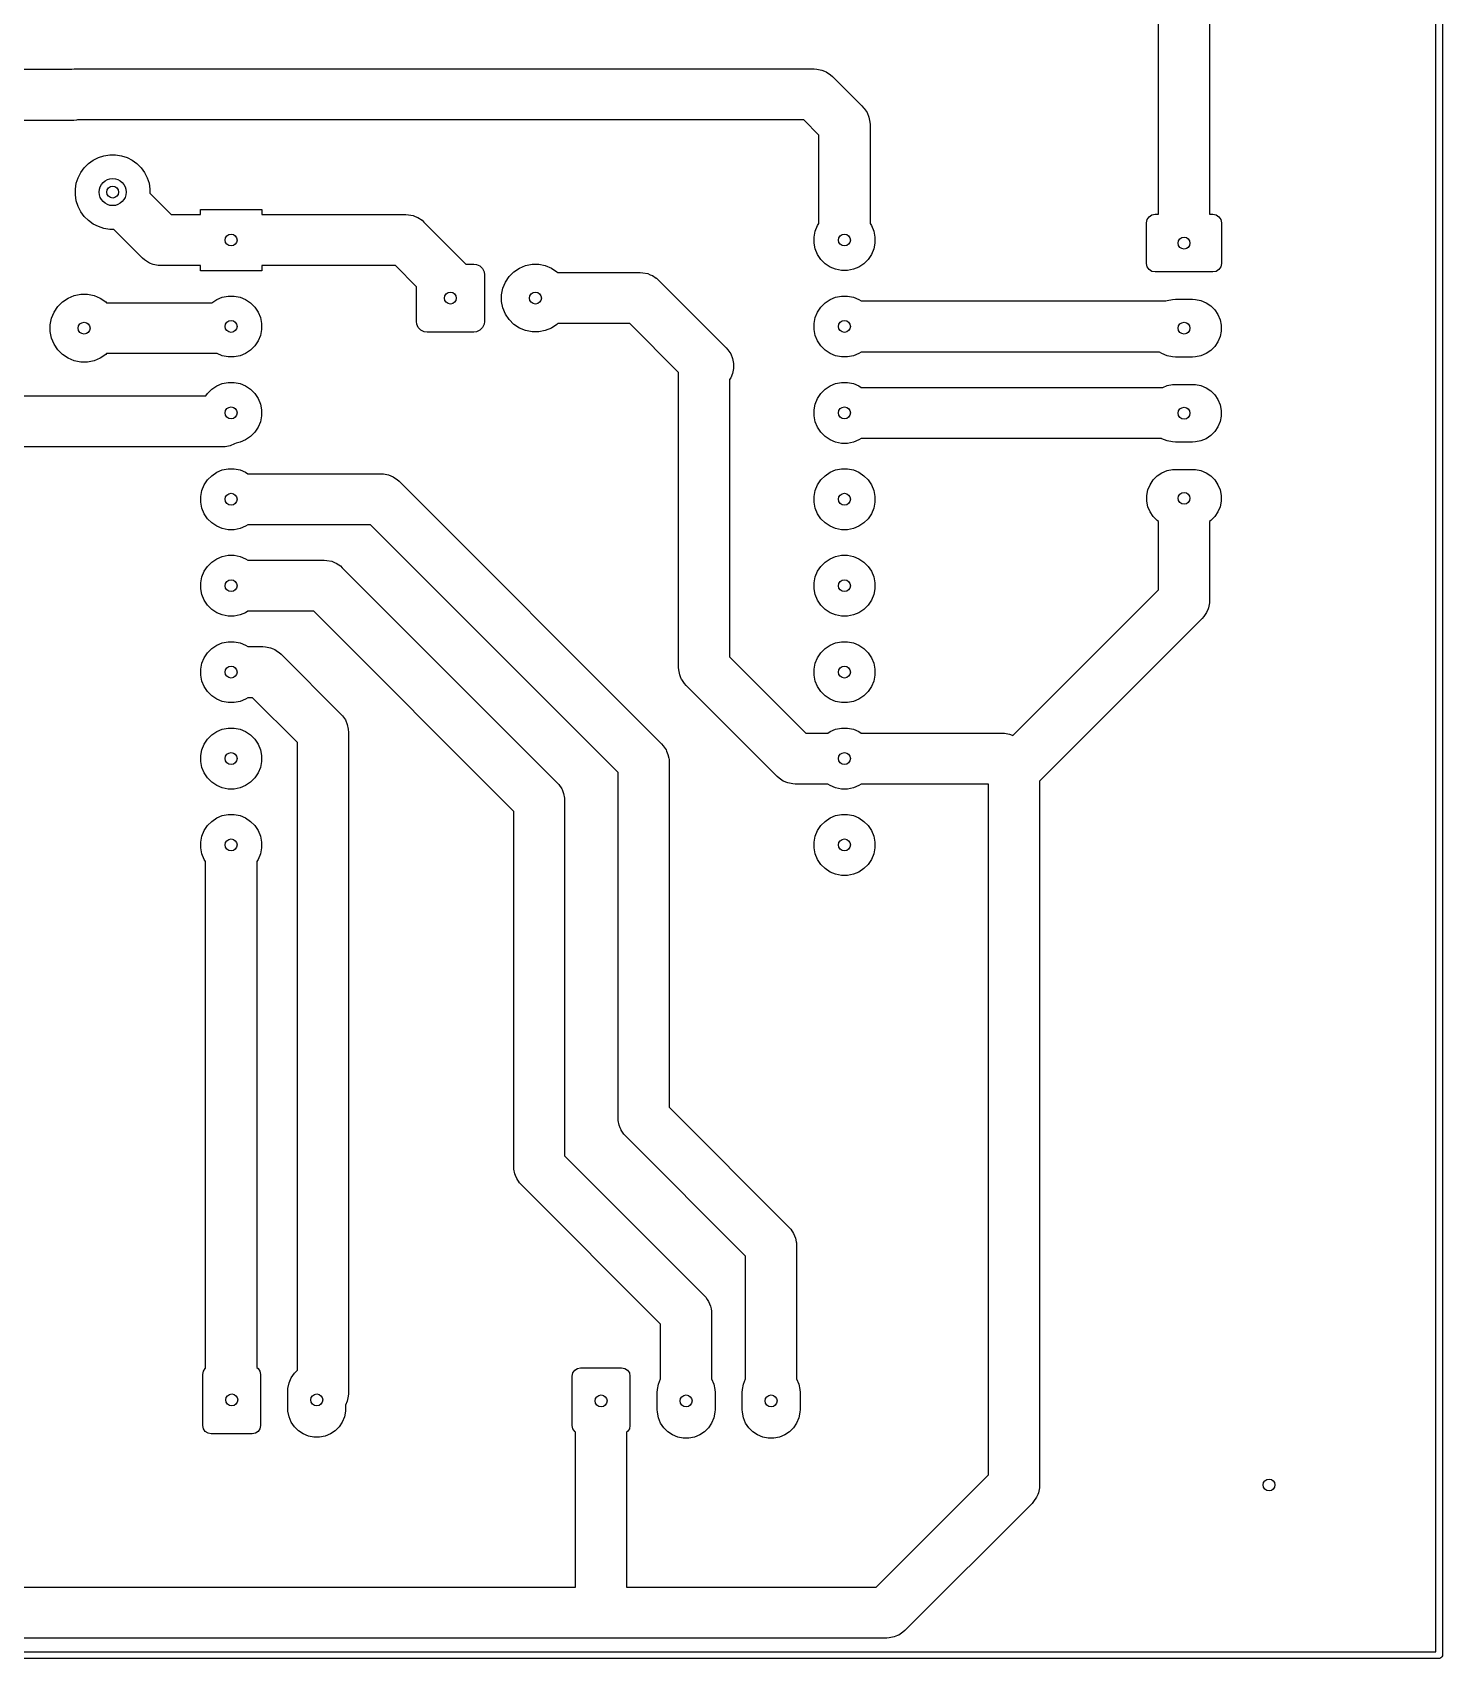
# Model space of a CAD drawing. Header units: inches. Extents: x 0.4 to 11.3, y -7.9 to -0.4.
# Drawn here: x 3.706 to 5.339, y -4.157 to -2.276 of the extents above; entities that cross this region are included whole.
import ezdxf

# ---------------------------------------------------------------- set-up
doc = ezdxf.new("R2010")
doc.units = ezdxf.units.IN
doc.header["$MEASUREMENT"] = 0
doc.layers.add('F.Cu', color=13, linetype='CONTINUOUS', true_color=0xc83434)

msp = doc.modelspace()

# ---------------------------------------------------------------- linework, layer by layer
at = {"layer": 'F.Cu', "linetype": 'CONTINUOUS'}
for p, q in [((5.3307, -4.1496), (5.3307, -1.4016)), ((5.3386, -1.3976), (5.3386, -4.1535)), ((5.0098, -2.4862), (5.0098, -2.217)), ((5.0689, -2.2047), (5.0689, -2.4862)), ((3.511, -2.3185), (3.7506, -2.3185)), ((3.7506, -2.3185), (3.7518, -2.3183)), ((3.7518, -2.3183), (3.7547, -2.3181)), ((3.7547, -2.3181), (4.6114, -2.3181)), ((4.6114, -2.3181), (4.6143, -2.3183)), ((4.6143, -2.3183), (4.62, -2.3194)), ((4.62, -2.3194), (4.6231, -2.3207)), ((4.6231, -2.3207), (4.6253, -2.3216)), ((4.6253, -2.3216), (4.6301, -2.3248)), ((4.6301, -2.3248), (4.6323, -2.3268)), ((4.6323, -2.3268), (4.6665, -2.361)), ((4.6665, -2.361), (4.6685, -2.3632)), ((4.6685, -2.3632), (4.6692, -2.3638)), ((4.6692, -2.3638), (4.6724, -2.3686)), ((4.6724, -2.3686), (4.6746, -2.374)), ((3.7543, -2.3776), (3.5233, -2.3776)), ((3.7572, -2.3774), (3.7543, -2.3776)), ((3.7585, -2.3772), (3.7572, -2.3774)), ((4.5992, -2.3772), (3.7585, -2.3772)), ((4.6168, -2.3948), (4.5992, -2.3772)), ((4.6746, -2.374), (4.6757, -2.3797)), ((4.6757, -2.3797), (4.6759, -2.3826)), ((4.6759, -2.3826), (4.6759, -2.4969)), ((4.6168, -2.4969), (4.6168, -2.3948)), ((3.7711, -2.4277), (3.7766, -2.4237)), ((3.7766, -2.4237), (3.7826, -2.4206)), ((3.7826, -2.4206), (3.7891, -2.4185)), ((3.7891, -2.4185), (3.7958, -2.4175)), ((3.7958, -2.4175), (3.8026, -2.4175)), ((3.8026, -2.4175), (3.8093, -2.4185)), ((3.8093, -2.4185), (3.8158, -2.4206)), ((3.8158, -2.4206), (3.8218, -2.4237)), ((3.8218, -2.4237), (3.8273, -2.4277)), ((3.7571, -2.4505), (3.7592, -2.4441)), ((3.7592, -2.4441), (3.7623, -2.438)), ((3.7623, -2.438), (3.7663, -2.4325)), ((3.7663, -2.4325), (3.7711, -2.4277)), ((3.8273, -2.4277), (3.8321, -2.4325)), ((3.8321, -2.4325), (3.8361, -2.438)), ((3.8361, -2.438), (3.8392, -2.4441)), ((3.8392, -2.4441), (3.8413, -2.4505)), ((3.756, -2.4572), (3.7571, -2.4505)), ((3.756, -2.464), (3.756, -2.4572)), ((3.7571, -2.4707), (3.756, -2.464)), ((3.8413, -2.4505), (3.8424, -2.4572)), ((3.8424, -2.4572), (3.8424, -2.462)), ((3.8424, -2.462), (3.867, -2.4866)), ((3.7592, -2.4772), (3.7571, -2.4707)), ((3.7623, -2.4833), (3.7592, -2.4772)), ((3.7663, -2.4888), (3.7623, -2.4833)), ((3.9009, -2.4866), (3.9009, -2.4807)), ((3.9009, -2.4807), (3.9718, -2.4807)), ((3.9718, -2.4807), (3.9718, -2.4866)), ((3.7711, -2.4936), (3.7663, -2.4888)), ((3.7766, -2.4976), (3.7711, -2.4936)), ((3.7826, -2.5006), (3.7766, -2.4976)), ((3.7891, -2.5027), (3.7826, -2.5006)), ((3.867, -2.4866), (3.9009, -2.4866)), ((3.9718, -2.4866), (4.1386, -2.4866)), ((4.1386, -2.4866), (4.1415, -2.4868)), ((4.1415, -2.4868), (4.1472, -2.4879)), ((4.1472, -2.4879), (4.1493, -2.4888)), ((4.1493, -2.4888), (4.1525, -2.4901)), ((4.1525, -2.4901), (4.1573, -2.4933)), ((4.1573, -2.4933), (4.1595, -2.4953)), ((4.1595, -2.4953), (4.2081, -2.5439)), ((4.6124, -2.5059), (4.6151, -2.4994)), ((4.6151, -2.4994), (4.6168, -2.4969)), ((4.6759, -2.4969), (4.6776, -2.4994)), ((4.6776, -2.4994), (4.6802, -2.5059)), ((4.9961, -2.4961), (4.9968, -2.4923)), ((4.9961, -2.5433), (4.9961, -2.4961)), ((4.9968, -2.4923), (4.9989, -2.4891)), ((4.9989, -2.4891), (5.0021, -2.487)), ((5.0021, -2.487), (5.0059, -2.4862)), ((5.0059, -2.4862), (5.0098, -2.4862)), ((5.0689, -2.4862), (5.0728, -2.4862)), ((5.0728, -2.4862), (5.0766, -2.487)), ((5.0766, -2.487), (5.0798, -2.4891)), ((5.0798, -2.4891), (5.0819, -2.4923)), ((5.0819, -2.4923), (5.0827, -2.4961)), ((5.0827, -2.4961), (5.0827, -2.5433)), ((3.7958, -2.5038), (3.7891, -2.5027)), ((3.8006, -2.5038), (3.7958, -2.5038)), ((3.8338, -2.537), (3.8006, -2.5038)), ((4.6111, -2.5127), (4.6124, -2.5059)), ((4.6111, -2.5196), (4.6111, -2.5127)), ((4.6124, -2.5264), (4.6111, -2.5196)), ((4.6802, -2.5059), (4.6816, -2.5127)), ((4.6816, -2.5196), (4.6802, -2.5264)), ((4.6816, -2.5127), (4.6816, -2.5196)), ((3.836, -2.539), (3.8338, -2.537)), ((3.8408, -2.5422), (3.836, -2.539)), ((4.6151, -2.5328), (4.6124, -2.5264)), ((4.6189, -2.5386), (4.6151, -2.5328)), ((4.6239, -2.5435), (4.6189, -2.5386)), ((4.6737, -2.5386), (4.6688, -2.5435)), ((4.6776, -2.5328), (4.6737, -2.5386)), ((4.6802, -2.5264), (4.6776, -2.5328)), ((3.842, -2.5427), (3.8408, -2.5422)), ((3.8462, -2.5444), (3.842, -2.5427)), ((3.8518, -2.5455), (3.8462, -2.5444)), ((3.8547, -2.5457), (3.8518, -2.5455)), ((3.9009, -2.5457), (3.8547, -2.5457)), ((3.9009, -2.5516), (3.9009, -2.5457)), ((3.9718, -2.5516), (3.9009, -2.5516)), ((4.1264, -2.5457), (3.9718, -2.5457)), ((3.9718, -2.5457), (3.9718, -2.5516)), ((4.1508, -2.5701), (4.1264, -2.5457)), ((4.2081, -2.5439), (4.2172, -2.5439)), ((4.2172, -2.5439), (4.2204, -2.5443)), ((4.2204, -2.5443), (4.2243, -2.5461)), ((4.2243, -2.5461), (4.2273, -2.5491)), ((4.2273, -2.5491), (4.2291, -2.553)), ((4.2291, -2.553), (4.2295, -2.5562)), ((4.2295, -2.5562), (4.2295, -2.6103)), ((4.2538, -2.5647), (4.2581, -2.5583)), ((4.2581, -2.5583), (4.2636, -2.5528)), ((4.2636, -2.5528), (4.27, -2.5485)), ((4.27, -2.5485), (4.2771, -2.5456)), ((4.2771, -2.5456), (4.2847, -2.5441)), ((4.2847, -2.5441), (4.2924, -2.5441)), ((4.2924, -2.5441), (4.3, -2.5456)), ((4.3, -2.5456), (4.3071, -2.5485)), ((4.3071, -2.5485), (4.3135, -2.5528)), ((4.3135, -2.5528), (4.3145, -2.5537)), ((4.3145, -2.5537), (4.41, -2.5537)), ((4.41, -2.5537), (4.4129, -2.5539)), ((4.4129, -2.5539), (4.4186, -2.555)), ((4.4186, -2.555), (4.4215, -2.5562)), ((4.4215, -2.5562), (4.424, -2.5572)), ((4.424, -2.5572), (4.4283, -2.5601)), ((4.6296, -2.5474), (4.6239, -2.5435)), ((4.6361, -2.55), (4.6296, -2.5474)), ((4.6429, -2.5514), (4.6361, -2.55)), ((4.6498, -2.5514), (4.6429, -2.5514)), ((4.6566, -2.55), (4.6498, -2.5514)), ((4.663, -2.5474), (4.6566, -2.55)), ((4.6688, -2.5435), (4.663, -2.5474)), ((4.9968, -2.5471), (4.9961, -2.5433)), ((4.9989, -2.5503), (4.9968, -2.5471)), ((5.0021, -2.5524), (4.9989, -2.5503)), ((5.0059, -2.5531), (5.0021, -2.5524)), ((5.0728, -2.5531), (5.0059, -2.5531)), ((5.0766, -2.5524), (5.0728, -2.5531)), ((5.0798, -2.5503), (5.0766, -2.5524)), ((5.0819, -2.5471), (5.0798, -2.5503)), ((5.0827, -2.5433), (5.0819, -2.5471)), ((4.1508, -2.6103), (4.1508, -2.5701)), ((4.2494, -2.5794), (4.2509, -2.5718)), ((4.2509, -2.5718), (4.2538, -2.5647)), ((4.4283, -2.5601), (4.4288, -2.5604)), ((4.4288, -2.5604), (4.4309, -2.5624)), ((4.4309, -2.5624), (4.5095, -2.6409)), ((3.7314, -2.5996), (3.7357, -2.5931)), ((3.7357, -2.5931), (3.7412, -2.5877)), ((3.7412, -2.5877), (3.7476, -2.5834)), ((3.7476, -2.5834), (3.7547, -2.5804)), ((3.7547, -2.5804), (3.7623, -2.5789)), ((3.7623, -2.5789), (3.77, -2.5789)), ((3.77, -2.5789), (3.7776, -2.5804)), ((3.7776, -2.5804), (3.7847, -2.5834)), ((3.7847, -2.5834), (3.7911, -2.5877)), ((3.7911, -2.5877), (3.792, -2.5886)), ((3.792, -2.5886), (3.9141, -2.5886)), ((3.9141, -2.5886), (3.9196, -2.5849)), ((3.9196, -2.5849), (3.9261, -2.5822)), ((3.9261, -2.5822), (3.9329, -2.5809)), ((3.9329, -2.5809), (3.9398, -2.5809)), ((3.9398, -2.5809), (3.9466, -2.5822)), ((3.9466, -2.5822), (3.953, -2.5849)), ((3.953, -2.5849), (3.9588, -2.5888)), ((3.9588, -2.5888), (3.9637, -2.5937)), ((3.9637, -2.5937), (3.9676, -2.5994)), ((4.2494, -2.5871), (4.2494, -2.5794)), ((4.2509, -2.5947), (4.2494, -2.5871)), ((4.2538, -2.6018), (4.2509, -2.5947)), ((4.6151, -2.5994), (4.6189, -2.5937)), ((4.6189, -2.5937), (4.6239, -2.5888)), ((4.6239, -2.5888), (4.6296, -2.5849)), ((4.6296, -2.5849), (4.6361, -2.5822)), ((4.6361, -2.5822), (4.6429, -2.5809)), ((4.6429, -2.5809), (4.6498, -2.5809)), ((4.6498, -2.5809), (4.6566, -2.5822)), ((4.6566, -2.5822), (4.663, -2.5849)), ((4.663, -2.5849), (4.6656, -2.5866)), ((4.6656, -2.5866), (5.0185, -2.5866)), ((5.0185, -2.5866), (5.0198, -2.5861)), ((5.0198, -2.5861), (5.0262, -2.5848)), ((5.0262, -2.5848), (5.0295, -2.5846)), ((5.0295, -2.5846), (5.0492, -2.5846)), ((5.0492, -2.5846), (5.0525, -2.5848)), ((5.0525, -2.5848), (5.0589, -2.5861)), ((5.0589, -2.5861), (5.065, -2.5886)), ((5.065, -2.5886), (5.0704, -2.5922)), ((5.0704, -2.5922), (5.0751, -2.5969)), ((3.727, -2.6143), (3.7285, -2.6067)), ((3.727, -2.622), (3.727, -2.6143)), ((3.7285, -2.6067), (3.7314, -2.5996)), ((3.9676, -2.5994), (3.9702, -2.6059)), ((3.9702, -2.6059), (3.9716, -2.6127)), ((3.9716, -2.6127), (3.9716, -2.6196)), ((4.1512, -2.6135), (4.1508, -2.6103)), ((4.153, -2.6174), (4.1512, -2.6135)), ((4.2291, -2.6135), (4.2273, -2.6174)), ((4.2295, -2.6103), (4.2291, -2.6135)), ((4.2581, -2.6082), (4.2538, -2.6018)), ((4.2636, -2.6137), (4.2581, -2.6082)), ((4.27, -2.618), (4.2636, -2.6137)), ((4.3135, -2.6137), (4.3071, -2.618)), ((4.3145, -2.6128), (4.3135, -2.6137)), ((4.3978, -2.6128), (4.3145, -2.6128)), ((4.4543, -2.6693), (4.3978, -2.6128)), ((4.6111, -2.6127), (4.6124, -2.6059)), ((4.6111, -2.6196), (4.6111, -2.6127)), ((4.6124, -2.6059), (4.6151, -2.5994)), ((5.0751, -2.5969), (5.0787, -2.6023)), ((5.0787, -2.6023), (5.0812, -2.6084)), ((5.0812, -2.6084), (5.0825, -2.6148)), ((5.0825, -2.6148), (5.0825, -2.6214)), ((3.7285, -2.6295), (3.727, -2.622)), ((3.7314, -2.6367), (3.7285, -2.6295)), ((3.9676, -2.6328), (3.9637, -2.6386)), ((3.9702, -2.6264), (3.9676, -2.6328)), ((3.9716, -2.6196), (3.9702, -2.6264)), ((4.156, -2.6204), (4.153, -2.6174)), ((4.1599, -2.6222), (4.156, -2.6204)), ((4.1631, -2.6226), (4.1599, -2.6222)), ((4.2172, -2.6226), (4.1631, -2.6226)), ((4.2204, -2.6222), (4.2172, -2.6226)), ((4.2243, -2.6204), (4.2204, -2.6222)), ((4.2273, -2.6174), (4.2243, -2.6204)), ((4.2771, -2.6209), (4.27, -2.618)), ((4.2847, -2.6224), (4.2771, -2.6209)), ((4.2924, -2.6224), (4.2847, -2.6224)), ((4.3, -2.6209), (4.2924, -2.6224)), ((4.3071, -2.618), (4.3, -2.6209)), ((4.6124, -2.6264), (4.6111, -2.6196)), ((4.6151, -2.6328), (4.6124, -2.6264)), ((4.6189, -2.6386), (4.6151, -2.6328)), ((5.0787, -2.6339), (5.0751, -2.6393)), ((5.0812, -2.6278), (5.0787, -2.6339)), ((5.0825, -2.6214), (5.0812, -2.6278)), ((3.7357, -2.6431), (3.7314, -2.6367)), ((3.7412, -2.6485), (3.7357, -2.6431)), ((3.7476, -2.6528), (3.7412, -2.6485)), ((3.7547, -2.6558), (3.7476, -2.6528)), ((3.7847, -2.6528), (3.7776, -2.6558)), ((3.7911, -2.6485), (3.7847, -2.6528)), ((3.792, -2.6476), (3.7911, -2.6485)), ((3.9202, -2.6476), (3.792, -2.6476)), ((3.9261, -2.65), (3.9202, -2.6476)), ((3.9329, -2.6514), (3.9261, -2.65)), ((3.9398, -2.6514), (3.9329, -2.6514)), ((3.9466, -2.65), (3.9398, -2.6514)), ((3.953, -2.6474), (3.9466, -2.65)), ((3.9588, -2.6435), (3.953, -2.6474)), ((3.9637, -2.6386), (3.9588, -2.6435)), ((4.5095, -2.6409), (4.5114, -2.6431)), ((4.5114, -2.6431), (4.5146, -2.6479)), ((4.5146, -2.6479), (4.5168, -2.6532)), ((4.6239, -2.6435), (4.6189, -2.6386)), ((4.6296, -2.6474), (4.6239, -2.6435)), ((4.6361, -2.65), (4.6296, -2.6474)), ((4.6429, -2.6514), (4.6361, -2.65)), ((4.6498, -2.6514), (4.6429, -2.6514)), ((4.6566, -2.65), (4.6498, -2.6514)), ((4.663, -2.6474), (4.6566, -2.65)), ((4.6656, -2.6457), (4.663, -2.6474)), ((5.0108, -2.6457), (4.6656, -2.6457)), ((5.0138, -2.6476), (5.0108, -2.6457)), ((5.0198, -2.6501), (5.0138, -2.6476)), ((5.0262, -2.6514), (5.0198, -2.6501)), ((5.0295, -2.6516), (5.0262, -2.6514)), ((5.0492, -2.6516), (5.0295, -2.6516)), ((5.0525, -2.6514), (5.0492, -2.6516)), ((5.0589, -2.6501), (5.0525, -2.6514)), ((5.065, -2.6476), (5.0589, -2.6501)), ((5.0704, -2.644), (5.065, -2.6476)), ((5.0751, -2.6393), (5.0704, -2.644)), ((3.7623, -2.6573), (3.7547, -2.6558)), ((3.77, -2.6573), (3.7623, -2.6573)), ((3.7776, -2.6558), (3.77, -2.6573)), ((4.4543, -3.0106), (4.4543, -2.6693)), ((4.5168, -2.6704), (4.5146, -2.6757)), ((4.5168, -2.6532), (4.518, -2.6589)), ((4.518, -2.6647), (4.5168, -2.6704)), ((4.518, -2.6589), (4.518, -2.6647)), ((3.9089, -2.6937), (3.9139, -2.6888)), ((3.9139, -2.6888), (3.9196, -2.6849)), ((3.9196, -2.6849), (3.9261, -2.6822)), ((3.9261, -2.6822), (3.9329, -2.6809)), ((3.9329, -2.6809), (3.9398, -2.6809)), ((3.9398, -2.6809), (3.9466, -2.6822)), ((3.9466, -2.6822), (3.953, -2.6849)), ((3.953, -2.6849), (3.9588, -2.6888)), ((3.9588, -2.6888), (3.9637, -2.6937)), ((4.5146, -2.6757), (4.5134, -2.6776)), ((4.5134, -2.6776), (4.5134, -2.9984)), ((4.6189, -2.6937), (4.6239, -2.6888)), ((4.6239, -2.6888), (4.6296, -2.6849)), ((4.6296, -2.6849), (4.6361, -2.6822)), ((4.6361, -2.6822), (4.6429, -2.6809)), ((4.6429, -2.6809), (4.6498, -2.6809)), ((4.6498, -2.6809), (4.6566, -2.6822)), ((4.6566, -2.6822), (4.663, -2.6849)), ((4.663, -2.6849), (4.6656, -2.6866)), ((4.6656, -2.6866), (5.0147, -2.6866)), ((5.0147, -2.6866), (5.0198, -2.6845)), ((5.0198, -2.6845), (5.0262, -2.6832)), ((5.0262, -2.6832), (5.0295, -2.6831)), ((5.0295, -2.6831), (5.0492, -2.6831)), ((5.0492, -2.6831), (5.0525, -2.6832)), ((5.0525, -2.6832), (5.0589, -2.6845)), ((5.0589, -2.6845), (5.065, -2.687)), ((5.065, -2.687), (5.0704, -2.6907)), ((3.2275, -2.6965), (3.9071, -2.6965)), ((3.9071, -2.6965), (3.9089, -2.6937)), ((3.9637, -2.6937), (3.9676, -2.6994)), ((3.9676, -2.6994), (3.9702, -2.7059)), ((3.9702, -2.7059), (3.9716, -2.7127)), ((4.6111, -2.7127), (4.6124, -2.7059)), ((4.6124, -2.7059), (4.6151, -2.6994)), ((4.6151, -2.6994), (4.6189, -2.6937)), ((5.0704, -2.6907), (5.0751, -2.6953)), ((5.0751, -2.6953), (5.0787, -2.7008)), ((5.0787, -2.7008), (5.0812, -2.7068)), ((5.0812, -2.7068), (5.0825, -2.7133)), ((3.9702, -2.7264), (3.9676, -2.7328)), ((3.9716, -2.7196), (3.9702, -2.7264)), ((3.9716, -2.7127), (3.9716, -2.7196)), ((4.6111, -2.7196), (4.6111, -2.7127)), ((4.6124, -2.7264), (4.6111, -2.7196)), ((4.6151, -2.7328), (4.6124, -2.7264)), ((5.0812, -2.7262), (5.0787, -2.7323)), ((5.0825, -2.7198), (5.0812, -2.7262)), ((5.0825, -2.7133), (5.0825, -2.7198)), ((3.9588, -2.7435), (3.953, -2.7474)), ((3.9637, -2.7386), (3.9588, -2.7435)), ((3.9676, -2.7328), (3.9637, -2.7386)), ((4.6189, -2.7386), (4.6151, -2.7328)), ((4.6239, -2.7435), (4.6189, -2.7386)), ((4.6296, -2.7474), (4.6239, -2.7435)), ((4.6656, -2.7457), (4.663, -2.7474)), ((5.0132, -2.7457), (4.6656, -2.7457)), ((5.0138, -2.746), (5.0132, -2.7457)), ((5.0198, -2.7486), (5.0138, -2.746)), ((5.065, -2.746), (5.0589, -2.7486)), ((5.0704, -2.7424), (5.065, -2.746)), ((5.0751, -2.7378), (5.0704, -2.7424)), ((5.0787, -2.7323), (5.0751, -2.7378)), ((3.9265, -2.7555), (3.2275, -2.7555)), ((3.9294, -2.7554), (3.9265, -2.7555)), ((3.9351, -2.7542), (3.9294, -2.7554)), ((3.9404, -2.752), (3.9351, -2.7542)), ((3.942, -2.751), (3.9404, -2.752)), ((3.9466, -2.75), (3.942, -2.751)), ((3.953, -2.7474), (3.9466, -2.75)), ((4.6361, -2.75), (4.6296, -2.7474)), ((4.6429, -2.7514), (4.6361, -2.75)), ((4.6498, -2.7514), (4.6429, -2.7514)), ((4.6566, -2.75), (4.6498, -2.7514)), ((4.663, -2.7474), (4.6566, -2.75)), ((5.0262, -2.7498), (5.0198, -2.7486)), ((5.0295, -2.75), (5.0262, -2.7498)), ((5.0492, -2.75), (5.0295, -2.75)), ((5.0525, -2.7498), (5.0492, -2.75)), ((5.0589, -2.7486), (5.0525, -2.7498)), ((3.9196, -2.7849), (3.9261, -2.7822)), ((3.9261, -2.7822), (3.9329, -2.7809)), ((3.9329, -2.7809), (3.9398, -2.7809)), ((3.9398, -2.7809), (3.9466, -2.7822)), ((3.9466, -2.7822), (3.953, -2.7849)), ((4.6296, -2.7849), (4.6361, -2.7822)), ((4.6361, -2.7822), (4.6429, -2.7809)), ((4.6429, -2.7809), (4.6498, -2.7809)), ((4.6498, -2.7809), (4.6566, -2.7822)), ((4.6566, -2.7822), (4.663, -2.7849)), ((5.0138, -2.7854), (5.0198, -2.7829)), ((5.0198, -2.7829), (5.0262, -2.7817)), ((5.0262, -2.7817), (5.0295, -2.7815)), ((5.0295, -2.7815), (5.0492, -2.7815)), ((5.0492, -2.7815), (5.0525, -2.7817)), ((5.0525, -2.7817), (5.0589, -2.7829)), ((5.0589, -2.7829), (5.065, -2.7854)), ((3.9024, -2.8059), (3.9051, -2.7994)), ((3.9051, -2.7994), (3.9089, -2.7937)), ((3.9089, -2.7937), (3.9139, -2.7888)), ((3.9139, -2.7888), (3.9196, -2.7849)), ((3.953, -2.7849), (3.9556, -2.7866)), ((3.9556, -2.7866), (4.1098, -2.7866)), ((4.1098, -2.7866), (4.1127, -2.7868)), ((4.1127, -2.7868), (4.1184, -2.7879)), ((4.1184, -2.7879), (4.1213, -2.7891)), ((4.1213, -2.7891), (4.1238, -2.7901)), ((4.1238, -2.7901), (4.1267, -2.7921)), ((4.1267, -2.7921), (4.1286, -2.7933)), ((4.1286, -2.7933), (4.1307, -2.7953)), ((4.1307, -2.7953), (4.4347, -3.0992)), ((4.6124, -2.8059), (4.6151, -2.7994)), ((4.6151, -2.7994), (4.6189, -2.7937)), ((4.6189, -2.7937), (4.6239, -2.7888)), ((4.6239, -2.7888), (4.6296, -2.7849)), ((4.663, -2.7849), (4.6688, -2.7888)), ((4.6688, -2.7888), (4.6737, -2.7937)), ((4.6737, -2.7937), (4.6776, -2.7994)), ((4.6776, -2.7994), (4.6802, -2.8059)), ((4.9975, -2.8052), (5, -2.7992)), ((5, -2.7992), (5.0037, -2.7937)), ((5.0037, -2.7937), (5.0083, -2.7891)), ((5.0083, -2.7891), (5.0138, -2.7854)), ((5.065, -2.7854), (5.0704, -2.7891)), ((5.0704, -2.7891), (5.0751, -2.7937)), ((5.0751, -2.7937), (5.0787, -2.7992)), ((5.0787, -2.7992), (5.0812, -2.8052)), ((3.9011, -2.8127), (3.9024, -2.8059)), ((3.9011, -2.8196), (3.9011, -2.8127)), ((3.9024, -2.8264), (3.9011, -2.8196)), ((4.6111, -2.8127), (4.6124, -2.8059)), ((4.6111, -2.8196), (4.6111, -2.8127)), ((4.6124, -2.8264), (4.6111, -2.8196)), ((4.6802, -2.8059), (4.6816, -2.8127)), ((4.6816, -2.8196), (4.6802, -2.8264)), ((4.6816, -2.8127), (4.6816, -2.8196)), ((4.9962, -2.8117), (4.9975, -2.8052)), ((4.9962, -2.8182), (4.9962, -2.8117)), ((4.9975, -2.8247), (4.9962, -2.8182)), ((5.0812, -2.8052), (5.0825, -2.8117)), ((5.0825, -2.8182), (5.0812, -2.8247)), ((5.0825, -2.8117), (5.0825, -2.8182)), ((3.9051, -2.8328), (3.9024, -2.8264)), ((3.9089, -2.8386), (3.9051, -2.8328)), ((3.9139, -2.8435), (3.9089, -2.8386)), ((4.6151, -2.8328), (4.6124, -2.8264)), ((4.6189, -2.8386), (4.6151, -2.8328)), ((4.6239, -2.8435), (4.6189, -2.8386)), ((4.6737, -2.8386), (4.6688, -2.8435)), ((4.6776, -2.8328), (4.6737, -2.8386)), ((4.6802, -2.8264), (4.6776, -2.8328)), ((5, -2.8307), (4.9975, -2.8247)), ((5.0037, -2.8362), (5, -2.8307)), ((5.0083, -2.8408), (5.0037, -2.8362)), ((5.0098, -2.8419), (5.0083, -2.8408)), ((5.0704, -2.8408), (5.0689, -2.8419)), ((5.0751, -2.8362), (5.0704, -2.8408)), ((5.0787, -2.8307), (5.0751, -2.8362)), ((5.0812, -2.8247), (5.0787, -2.8307)), ((3.9196, -2.8474), (3.9139, -2.8435)), ((3.9261, -2.85), (3.9196, -2.8474)), ((3.9329, -2.8514), (3.9261, -2.85)), ((3.9398, -2.8514), (3.9329, -2.8514)), ((3.9466, -2.85), (3.9398, -2.8514)), ((3.953, -2.8474), (3.9466, -2.85)), ((3.9556, -2.8457), (3.953, -2.8474)), ((4.0976, -2.8457), (3.9556, -2.8457)), ((4.3843, -3.1323), (4.0976, -2.8457)), ((4.6296, -2.8474), (4.6239, -2.8435)), ((4.6361, -2.85), (4.6296, -2.8474)), ((4.6429, -2.8514), (4.6361, -2.85)), ((4.6498, -2.8514), (4.6429, -2.8514)), ((4.6566, -2.85), (4.6498, -2.8514)), ((4.663, -2.8474), (4.6566, -2.85)), ((4.6688, -2.8435), (4.663, -2.8474)), ((5.0098, -2.9208), (5.0098, -2.8419)), ((5.0689, -2.8419), (5.0689, -2.9331)), ((3.9051, -2.8994), (3.9089, -2.8937)), ((3.9089, -2.8937), (3.9139, -2.8888)), ((3.9139, -2.8888), (3.9196, -2.8849)), ((3.9196, -2.8849), (3.9261, -2.8822)), ((3.9261, -2.8822), (3.9329, -2.8809)), ((3.9329, -2.8809), (3.9398, -2.8809)), ((3.9398, -2.8809), (3.9466, -2.8822)), ((3.9466, -2.8822), (3.953, -2.8849)), ((3.953, -2.8849), (3.9556, -2.8866)), ((3.9556, -2.8866), (4.0441, -2.8866)), ((4.0441, -2.8866), (4.047, -2.8868)), ((4.047, -2.8868), (4.0527, -2.8879)), ((4.0527, -2.8879), (4.0558, -2.8892)), ((4.0558, -2.8892), (4.058, -2.8901)), ((4.058, -2.8901), (4.061, -2.8921)), ((4.061, -2.8921), (4.0628, -2.8933)), ((4.0628, -2.8933), (4.065, -2.8953)), ((4.065, -2.8953), (4.3138, -3.1441)), ((4.6151, -2.8994), (4.6189, -2.8937)), ((4.6189, -2.8937), (4.6239, -2.8888)), ((4.6239, -2.8888), (4.6296, -2.8849)), ((4.6296, -2.8849), (4.6361, -2.8822)), ((4.6361, -2.8822), (4.6429, -2.8809)), ((4.6429, -2.8809), (4.6498, -2.8809)), ((4.6498, -2.8809), (4.6566, -2.8822)), ((4.6566, -2.8822), (4.663, -2.8849)), ((4.663, -2.8849), (4.6688, -2.8888)), ((4.6688, -2.8888), (4.6737, -2.8937)), ((4.6737, -2.8937), (4.6776, -2.8994)), ((3.9011, -2.9127), (3.9024, -2.9059)), ((3.9011, -2.9196), (3.9011, -2.9127)), ((3.9024, -2.9059), (3.9051, -2.8994)), ((4.6111, -2.9127), (4.6124, -2.9059)), ((4.6111, -2.9196), (4.6111, -2.9127)), ((4.6124, -2.9059), (4.6151, -2.8994)), ((4.6776, -2.8994), (4.6802, -2.9059)), ((4.6802, -2.9059), (4.6816, -2.9127)), ((4.6816, -2.9127), (4.6816, -2.9196)), ((3.9024, -2.9264), (3.9011, -2.9196)), ((3.9051, -2.9328), (3.9024, -2.9264)), ((3.9089, -2.9386), (3.9051, -2.9328)), ((4.6124, -2.9264), (4.6111, -2.9196)), ((4.6151, -2.9328), (4.6124, -2.9264)), ((4.6189, -2.9386), (4.6151, -2.9328)), ((4.6776, -2.9328), (4.6737, -2.9386)), ((4.6802, -2.9264), (4.6776, -2.9328)), ((4.6816, -2.9196), (4.6802, -2.9264)), ((4.8412, -3.0895), (5.0098, -2.9208)), ((5.0689, -2.9331), (5.0688, -2.936)), ((3.9139, -2.9435), (3.9089, -2.9386)), ((3.9196, -2.9474), (3.9139, -2.9435)), ((3.9261, -2.95), (3.9196, -2.9474)), ((3.9329, -2.9514), (3.9261, -2.95)), ((3.9398, -2.9514), (3.9329, -2.9514)), ((3.9466, -2.95), (3.9398, -2.9514)), ((3.953, -2.9474), (3.9466, -2.95)), ((3.9556, -2.9457), (3.953, -2.9474)), ((4.0319, -2.9457), (3.9556, -2.9457)), ((4.2634, -3.1772), (4.0319, -2.9457)), ((4.6239, -2.9435), (4.6189, -2.9386)), ((4.6296, -2.9474), (4.6239, -2.9435)), ((4.6361, -2.95), (4.6296, -2.9474)), ((4.6429, -2.9514), (4.6361, -2.95)), ((4.6498, -2.9514), (4.6429, -2.9514)), ((4.6566, -2.95), (4.6498, -2.9514)), ((4.663, -2.9474), (4.6566, -2.95)), ((4.6688, -2.9435), (4.663, -2.9474)), ((4.6737, -2.9386), (4.6688, -2.9435)), ((5.0622, -2.9518), (5.0602, -2.9539)), ((5.0637, -2.9496), (5.0622, -2.9518)), ((5.0654, -2.947), (5.0637, -2.9496)), ((5.0672, -2.9427), (5.0654, -2.947)), ((5.0676, -2.9416), (5.0672, -2.9427)), ((5.0688, -2.936), (5.0676, -2.9416)), ((5.0602, -2.9539), (4.872, -3.1422)), ((3.9089, -2.9937), (3.9139, -2.9888)), ((3.9139, -2.9888), (3.9196, -2.9849)), ((3.9196, -2.9849), (3.9261, -2.9822)), ((3.9261, -2.9822), (3.9329, -2.9809)), ((3.9329, -2.9809), (3.9398, -2.9809)), ((3.9398, -2.9809), (3.9466, -2.9822)), ((3.9466, -2.9822), (3.953, -2.9849)), ((3.953, -2.9849), (3.9556, -2.9866)), ((3.9556, -2.9866), (3.9732, -2.9866)), ((3.9732, -2.9866), (3.9761, -2.9868)), ((3.9761, -2.9868), (3.9818, -2.9879)), ((3.9818, -2.9879), (3.9849, -2.9892)), ((3.9849, -2.9892), (3.9871, -2.9901)), ((3.9871, -2.9901), (3.9901, -2.9921)), ((4.6189, -2.9937), (4.6239, -2.9888)), ((4.6239, -2.9888), (4.6296, -2.9849)), ((4.6296, -2.9849), (4.6361, -2.9822)), ((4.6361, -2.9822), (4.6429, -2.9809)), ((4.6429, -2.9809), (4.6498, -2.9809)), ((4.6498, -2.9809), (4.6566, -2.9822)), ((4.6566, -2.9822), (4.663, -2.9849)), ((4.663, -2.9849), (4.6688, -2.9888)), ((4.6688, -2.9888), (4.6737, -2.9937)), ((3.9011, -3.0127), (3.9024, -3.0059)), ((3.9024, -3.0059), (3.9051, -2.9994)), ((3.9051, -2.9994), (3.9089, -2.9937)), ((3.9901, -2.9921), (3.992, -2.9933)), ((3.992, -2.9933), (3.9941, -2.9953)), ((3.9941, -2.9953), (4.0634, -3.0646)), ((4.5134, -2.9984), (4.6016, -3.0866)), ((4.6111, -3.0127), (4.6124, -3.0059)), ((4.6124, -3.0059), (4.6151, -2.9994)), ((4.6151, -2.9994), (4.6189, -2.9937)), ((4.6737, -2.9937), (4.6776, -2.9994)), ((4.6776, -2.9994), (4.6802, -3.0059)), ((4.6802, -3.0059), (4.6816, -3.0127)), ((3.9011, -3.0196), (3.9011, -3.0127)), ((3.9024, -3.0264), (3.9011, -3.0196)), ((3.9051, -3.0328), (3.9024, -3.0264)), ((4.4545, -3.0135), (4.4543, -3.0106)), ((4.4556, -3.0192), (4.4545, -3.0135)), ((4.4566, -3.0216), (4.4556, -3.0192)), ((4.4578, -3.0245), (4.4566, -3.0216)), ((4.4579, -3.0247), (4.4578, -3.0245)), ((4.461, -3.0294), (4.4579, -3.0247)), ((4.6111, -3.0196), (4.6111, -3.0127)), ((4.6124, -3.0264), (4.6111, -3.0196)), ((4.6151, -3.0328), (4.6124, -3.0264)), ((4.6802, -3.0264), (4.6776, -3.0328)), ((4.6816, -3.0196), (4.6802, -3.0264)), ((4.6816, -3.0127), (4.6816, -3.0196)), ((3.9089, -3.0386), (3.9051, -3.0328)), ((3.9139, -3.0435), (3.9089, -3.0386)), ((3.9196, -3.0474), (3.9139, -3.0435)), ((3.9261, -3.05), (3.9196, -3.0474)), ((3.953, -3.0474), (3.9466, -3.05)), ((3.9556, -3.0457), (3.953, -3.0474)), ((3.961, -3.0457), (3.9556, -3.0457)), ((4.013, -3.0977), (3.961, -3.0457)), ((4.463, -3.0315), (4.461, -3.0294)), ((4.5685, -3.137), (4.463, -3.0315)), ((4.6189, -3.0386), (4.6151, -3.0328)), ((4.6239, -3.0435), (4.6189, -3.0386)), ((4.6296, -3.0474), (4.6239, -3.0435)), ((4.6361, -3.05), (4.6296, -3.0474)), ((4.663, -3.0474), (4.6566, -3.05)), ((4.6688, -3.0435), (4.663, -3.0474)), ((4.6737, -3.0386), (4.6688, -3.0435)), ((4.6776, -3.0328), (4.6737, -3.0386)), ((3.9329, -3.0514), (3.9261, -3.05)), ((3.9398, -3.0514), (3.9329, -3.0514)), ((3.9466, -3.05), (3.9398, -3.0514)), ((4.0634, -3.0646), (4.0653, -3.0667)), ((4.0653, -3.0667), (4.0686, -3.0715)), ((4.6429, -3.0514), (4.6361, -3.05)), ((4.6498, -3.0514), (4.6429, -3.0514)), ((4.6566, -3.05), (4.6498, -3.0514)), ((3.9139, -3.0888), (3.9196, -3.0849)), ((3.9196, -3.0849), (3.9261, -3.0822)), ((3.9261, -3.0822), (3.9329, -3.0809)), ((3.9329, -3.0809), (3.9398, -3.0809)), ((3.9398, -3.0809), (3.9466, -3.0822)), ((3.9466, -3.0822), (3.953, -3.0849)), ((3.953, -3.0849), (3.9588, -3.0888)), ((4.0686, -3.0715), (4.0686, -3.0715)), ((4.0686, -3.0715), (4.0708, -3.0769)), ((4.0708, -3.0769), (4.0718, -3.0822)), ((4.0718, -3.0822), (4.0719, -3.0825)), ((4.0719, -3.0825), (4.072, -3.0854)), ((4.072, -3.0854), (4.072, -3.8512)), ((4.6271, -3.0866), (4.6296, -3.0849)), ((4.6296, -3.0849), (4.6361, -3.0822)), ((4.6361, -3.0822), (4.6429, -3.0809)), ((4.6429, -3.0809), (4.6498, -3.0809)), ((4.6498, -3.0809), (4.6566, -3.0822)), ((4.6566, -3.0822), (4.663, -3.0849)), ((4.663, -3.0849), (4.6656, -3.0866)), ((3.9024, -3.1059), (3.9051, -3.0994)), ((3.9051, -3.0994), (3.9089, -3.0937)), ((3.9089, -3.0937), (3.9139, -3.0888)), ((3.9588, -3.0888), (3.9637, -3.0937)), ((3.9637, -3.0937), (3.9676, -3.0994)), ((3.9676, -3.0994), (3.9702, -3.1059)), ((4.013, -3.8238), (4.013, -3.0977)), ((4.4347, -3.0992), (4.4366, -3.1013)), ((4.4366, -3.1013), (4.4398, -3.1062)), ((4.6016, -3.0866), (4.6271, -3.0866)), ((4.6656, -3.0866), (4.8287, -3.0866)), ((4.8287, -3.0866), (4.8316, -3.0868)), ((4.8316, -3.0868), (4.8373, -3.0879)), ((4.8373, -3.0879), (4.8404, -3.0892)), ((4.8404, -3.0892), (4.8412, -3.0895)), ((3.9011, -3.1127), (3.9024, -3.1059)), ((3.9011, -3.1196), (3.9011, -3.1127)), ((3.9024, -3.1264), (3.9011, -3.1196)), ((3.9702, -3.1059), (3.9716, -3.1127)), ((3.9716, -3.1196), (3.9702, -3.1264)), ((3.9716, -3.1127), (3.9716, -3.1196)), ((4.4398, -3.1062), (4.4404, -3.1075)), ((4.4404, -3.1075), (4.442, -3.1115)), ((4.442, -3.1115), (4.4429, -3.1157)), ((4.4429, -3.1157), (4.4432, -3.1172)), ((4.4432, -3.1172), (4.4433, -3.1201)), ((4.4433, -3.1201), (4.4433, -3.5197)), ((3.9051, -3.1328), (3.9024, -3.1264)), ((3.9089, -3.1386), (3.9051, -3.1328)), ((3.9139, -3.1435), (3.9089, -3.1386)), ((3.9637, -3.1386), (3.9588, -3.1435)), ((3.9676, -3.1328), (3.9637, -3.1386)), ((3.9702, -3.1264), (3.9676, -3.1328)), ((4.3843, -3.5319), (4.3843, -3.1323)), ((4.5706, -3.139), (4.5685, -3.137)), ((4.5755, -3.1422), (4.5706, -3.139)), ((3.9196, -3.1474), (3.9139, -3.1435)), ((3.9261, -3.15), (3.9196, -3.1474)), ((3.9329, -3.1514), (3.9261, -3.15)), ((3.9398, -3.1514), (3.9329, -3.1514)), ((3.9466, -3.15), (3.9398, -3.1514)), ((3.953, -3.1474), (3.9466, -3.15)), ((3.9588, -3.1435), (3.953, -3.1474)), ((4.3138, -3.1441), (4.3157, -3.1462)), ((4.3157, -3.1462), (4.319, -3.151)), ((4.319, -3.151), (4.3194, -3.152)), ((4.3194, -3.152), (4.3212, -3.1564)), ((4.3212, -3.1564), (4.3222, -3.1618)), ((4.5808, -3.1444), (4.5755, -3.1422)), ((4.5865, -3.1455), (4.5808, -3.1444)), ((4.5894, -3.1457), (4.5865, -3.1455)), ((4.6271, -3.1457), (4.5894, -3.1457)), ((4.6296, -3.1474), (4.6271, -3.1457)), ((4.6361, -3.15), (4.6296, -3.1474)), ((4.6429, -3.1514), (4.6361, -3.15)), ((4.6498, -3.1514), (4.6429, -3.1514)), ((4.6566, -3.15), (4.6498, -3.1514)), ((4.663, -3.1474), (4.6566, -3.15)), ((4.6656, -3.1457), (4.663, -3.1474)), ((4.813, -3.1457), (4.6656, -3.1457)), ((4.813, -3.9449), (4.813, -3.1457)), ((4.872, -3.1422), (4.872, -3.9571)), ((4.2634, -3.5882), (4.2634, -3.1772)), ((4.3222, -3.1618), (4.3223, -3.1621)), ((4.3223, -3.1621), (4.3224, -3.165)), ((4.3224, -3.165), (4.3224, -3.576)), ((3.9051, -3.1994), (3.9089, -3.1937)), ((3.9089, -3.1937), (3.9139, -3.1888)), ((3.9139, -3.1888), (3.9196, -3.1849)), ((3.9196, -3.1849), (3.9261, -3.1822)), ((3.9261, -3.1822), (3.9329, -3.1809)), ((3.9329, -3.1809), (3.9398, -3.1809)), ((3.9398, -3.1809), (3.9466, -3.1822)), ((3.9466, -3.1822), (3.953, -3.1849)), ((3.953, -3.1849), (3.9588, -3.1888)), ((3.9588, -3.1888), (3.9637, -3.1937)), ((3.9637, -3.1937), (3.9676, -3.1994)), ((4.6151, -3.1994), (4.6189, -3.1937)), ((4.6189, -3.1937), (4.6239, -3.1888)), ((4.6239, -3.1888), (4.6296, -3.1849)), ((4.6296, -3.1849), (4.6361, -3.1822)), ((4.6361, -3.1822), (4.6429, -3.1809)), ((4.6429, -3.1809), (4.6498, -3.1809)), ((4.6498, -3.1809), (4.6566, -3.1822)), ((4.6566, -3.1822), (4.663, -3.1849)), ((4.663, -3.1849), (4.6688, -3.1888)), ((4.6688, -3.1888), (4.6737, -3.1937)), ((4.6737, -3.1937), (4.6776, -3.1994)), ((3.9011, -3.2127), (3.9024, -3.2059)), ((3.9011, -3.2196), (3.9011, -3.2127)), ((3.9024, -3.2059), (3.9051, -3.1994)), ((3.9676, -3.1994), (3.9702, -3.2059)), ((3.9702, -3.2059), (3.9716, -3.2127)), ((3.9716, -3.2127), (3.9716, -3.2196)), ((4.6111, -3.2127), (4.6124, -3.2059)), ((4.6111, -3.2196), (4.6111, -3.2127)), ((4.6124, -3.2059), (4.6151, -3.1994)), ((4.6776, -3.1994), (4.6802, -3.2059)), ((4.6802, -3.2059), (4.6816, -3.2127)), ((4.6816, -3.2127), (4.6816, -3.2196)), ((3.9024, -3.2264), (3.9011, -3.2196)), ((3.9051, -3.2328), (3.9024, -3.2264)), ((3.9068, -3.2354), (3.9051, -3.2328)), ((3.9068, -3.8215), (3.9068, -3.2354)), ((3.9676, -3.2328), (3.9659, -3.2354)), ((3.9659, -3.2354), (3.9659, -3.8206)), ((3.9702, -3.2264), (3.9676, -3.2328)), ((3.9716, -3.2196), (3.9702, -3.2264)), ((4.6124, -3.2264), (4.6111, -3.2196)), ((4.6151, -3.2328), (4.6124, -3.2264)), ((4.6189, -3.2386), (4.6151, -3.2328)), ((4.6776, -3.2328), (4.6737, -3.2386)), ((4.6802, -3.2264), (4.6776, -3.2328)), ((4.6816, -3.2196), (4.6802, -3.2264)), ((4.6239, -3.2435), (4.6189, -3.2386)), ((4.6296, -3.2474), (4.6239, -3.2435)), ((4.6361, -3.25), (4.6296, -3.2474)), ((4.6429, -3.2514), (4.6361, -3.25)), ((4.6498, -3.2514), (4.6429, -3.2514)), ((4.6566, -3.25), (4.6498, -3.2514)), ((4.663, -3.2474), (4.6566, -3.25)), ((4.6688, -3.2435), (4.663, -3.2474)), ((4.6737, -3.2386), (4.6688, -3.2435)), ((4.3844, -3.5348), (4.3843, -3.5319)), ((4.3855, -3.5405), (4.3844, -3.5348)), ((4.4433, -3.5197), (4.5823, -3.6586)), ((4.3868, -3.5436), (4.3855, -3.5405)), ((4.3877, -3.5458), (4.3868, -3.5436)), ((4.3879, -3.546), (4.3877, -3.5458)), ((4.391, -3.5506), (4.3879, -3.546)), ((4.3929, -3.5528), (4.391, -3.5506)), ((4.5319, -3.6918), (4.3929, -3.5528)), ((4.2635, -3.5911), (4.2634, -3.5882)), ((4.2647, -3.5968), (4.2635, -3.5911)), ((4.3224, -3.576), (4.4839, -3.7374)), ((4.2655, -3.5987), (4.2647, -3.5968)), ((4.2669, -3.6021), (4.2655, -3.5987)), ((4.2701, -3.6069), (4.2669, -3.6021)), ((4.272, -3.6091), (4.2701, -3.6069)), ((4.4335, -3.7705), (4.272, -3.6091)), ((4.5823, -3.6586), (4.5842, -3.6608)), ((4.5842, -3.6608), (4.5875, -3.6656)), ((4.5875, -3.6656), (4.5875, -3.6656)), ((4.5875, -3.6656), (4.5897, -3.671)), ((4.5897, -3.671), (4.5905, -3.6752)), ((4.5905, -3.6752), (4.5908, -3.6766)), ((4.5908, -3.6766), (4.5909, -3.6795)), ((4.5909, -3.6795), (4.5909, -3.8339)), ((4.5319, -3.8339), (4.5319, -3.6918)), ((4.4839, -3.7374), (4.4858, -3.7395)), ((4.4858, -3.7395), (4.4875, -3.742)), ((4.4875, -3.742), (4.489, -3.7443)), ((4.489, -3.7443), (4.489, -3.7443)), ((4.489, -3.7443), (4.4912, -3.7497)), ((4.4912, -3.7497), (4.4919, -3.753)), ((4.4919, -3.753), (4.4924, -3.7554)), ((4.4924, -3.7554), (4.4925, -3.7583)), ((4.4925, -3.7583), (4.4925, -3.8339)), ((4.4335, -3.8339), (4.4335, -3.7705)), ((3.9035, -3.8287), (3.9043, -3.825)), ((3.9035, -3.8878), (3.9035, -3.8287)), ((3.9043, -3.825), (3.9064, -3.8218)), ((3.9064, -3.8218), (3.9068, -3.8215)), ((3.9659, -3.8206), (3.9676, -3.8218)), ((3.9676, -3.8218), (3.9697, -3.825)), ((3.9697, -3.825), (3.9705, -3.8287)), ((3.9705, -3.8287), (3.9705, -3.8878)), ((4.0034, -3.8387), (4.0059, -3.8327)), ((4.0059, -3.8327), (4.0096, -3.8272)), ((4.0096, -3.8272), (4.013, -3.8238)), ((4.3311, -3.8309), (4.3319, -3.8271)), ((4.3311, -3.888), (4.3311, -3.8309)), ((4.3319, -3.8271), (4.334, -3.8239)), ((4.334, -3.8239), (4.3372, -3.8218)), ((4.3372, -3.8218), (4.3409, -3.8211)), ((4.3409, -3.8211), (4.3882, -3.8211)), ((4.3882, -3.8211), (4.392, -3.8218)), ((4.392, -3.8218), (4.3951, -3.8239)), ((4.3951, -3.8239), (4.3973, -3.8271)), ((4.3973, -3.8271), (4.398, -3.8309)), ((4.398, -3.8309), (4.398, -3.888)), ((4.431, -3.8399), (4.4335, -3.8339)), ((4.4925, -3.8339), (4.495, -3.8399)), ((4.5294, -3.8399), (4.5319, -3.8339)), ((4.5909, -3.8339), (4.5934, -3.8399)), ((4.002, -3.8484), (4.0021, -3.8451)), ((4.002, -3.8681), (4.002, -3.8484)), ((4.0021, -3.8451), (4.0034, -3.8387)), ((4.0719, -3.8541), (4.0708, -3.8598)), ((4.072, -3.8512), (4.0719, -3.8541)), ((4.4295, -3.8496), (4.4297, -3.8463)), ((4.4295, -3.8693), (4.4295, -3.8496)), ((4.4297, -3.8463), (4.431, -3.8399)), ((4.495, -3.8399), (4.4963, -3.8463)), ((4.4963, -3.8463), (4.4965, -3.8496)), ((4.4965, -3.8496), (4.4965, -3.8693)), ((4.528, -3.8496), (4.5281, -3.8463)), ((4.528, -3.8693), (4.528, -3.8496)), ((4.5281, -3.8463), (4.5294, -3.8399)), ((4.5934, -3.8399), (4.5947, -3.8463)), ((4.5947, -3.8463), (4.5949, -3.8496)), ((4.5949, -3.8496), (4.5949, -3.8693)), ((4.0021, -3.8714), (4.002, -3.8681)), ((4.0034, -3.8778), (4.0021, -3.8714)), ((4.0687, -3.8714), (4.0675, -3.8778)), ((4.0689, -3.8681), (4.0687, -3.8714)), ((4.0708, -3.8598), (4.0689, -3.8643)), ((4.0689, -3.8643), (4.0689, -3.8681)), ((4.4297, -3.8726), (4.4295, -3.8693)), ((4.431, -3.879), (4.4297, -3.8726)), ((4.4963, -3.8726), (4.495, -3.879)), ((4.4965, -3.8693), (4.4963, -3.8726)), ((4.5281, -3.8726), (4.528, -3.8693)), ((4.5294, -3.879), (4.5281, -3.8726)), ((4.5947, -3.8726), (4.5934, -3.879)), ((4.5949, -3.8693), (4.5947, -3.8726)), ((3.9043, -3.8916), (3.9035, -3.8878)), ((3.9064, -3.8948), (3.9043, -3.8916)), ((3.9697, -3.8916), (3.9676, -3.8948)), ((3.9705, -3.8878), (3.9697, -3.8916)), ((4.0059, -3.8839), (4.0034, -3.8778)), ((4.0096, -3.8893), (4.0059, -3.8839)), ((4.0142, -3.894), (4.0096, -3.8893)), ((4.0197, -3.8976), (4.0142, -3.894)), ((4.0567, -3.894), (4.0512, -3.8976)), ((4.0613, -3.8893), (4.0567, -3.894)), ((4.0649, -3.8839), (4.0613, -3.8893)), ((4.0675, -3.8778), (4.0649, -3.8839)), ((4.3319, -3.8918), (4.3311, -3.888)), ((4.334, -3.895), (4.3319, -3.8918)), ((4.3973, -3.8918), (4.3951, -3.895)), ((4.398, -3.888), (4.3973, -3.8918)), ((4.4335, -3.8851), (4.431, -3.879)), ((4.4371, -3.8905), (4.4335, -3.8851)), ((4.4418, -3.8952), (4.4371, -3.8905)), ((4.4889, -3.8905), (4.4842, -3.8952)), ((4.4925, -3.8851), (4.4889, -3.8905)), ((4.495, -3.879), (4.4925, -3.8851)), ((4.5319, -3.8851), (4.5294, -3.879)), ((4.5355, -3.8905), (4.5319, -3.8851)), ((4.5402, -3.8952), (4.5355, -3.8905)), ((4.5873, -3.8905), (4.5826, -3.8952)), ((4.5909, -3.8851), (4.5873, -3.8905)), ((4.5934, -3.879), (4.5909, -3.8851)), ((3.9096, -3.8969), (3.9064, -3.8948)), ((3.9134, -3.8976), (3.9096, -3.8969)), ((3.9606, -3.8976), (3.9134, -3.8976)), ((3.9644, -3.8969), (3.9606, -3.8976)), ((3.9676, -3.8948), (3.9644, -3.8969)), ((4.0257, -3.9001), (4.0197, -3.8976)), ((4.0322, -3.9014), (4.0257, -3.9001)), ((4.0387, -3.9014), (4.0322, -3.9014)), ((4.0451, -3.9001), (4.0387, -3.9014)), ((4.0512, -3.8976), (4.0451, -3.9001)), ((4.335, -3.8957), (4.334, -3.895)), ((4.335, -4.0748), (4.335, -3.8957)), ((4.3951, -3.895), (4.3941, -3.8957)), ((4.3941, -3.8957), (4.3941, -4.0748)), ((4.4472, -3.8988), (4.4418, -3.8952)), ((4.4533, -3.9013), (4.4472, -3.8988)), ((4.4597, -3.9026), (4.4533, -3.9013)), ((4.4663, -3.9026), (4.4597, -3.9026)), ((4.4727, -3.9013), (4.4663, -3.9026)), ((4.4788, -3.8988), (4.4727, -3.9013)), ((4.4842, -3.8952), (4.4788, -3.8988)), ((4.5456, -3.8988), (4.5402, -3.8952)), ((4.5517, -3.9013), (4.5456, -3.8988)), ((4.5581, -3.9026), (4.5517, -3.9013)), ((4.5647, -3.9026), (4.5581, -3.9026)), ((4.5711, -3.9013), (4.5647, -3.9026)), ((4.5772, -3.8988), (4.5711, -3.9013)), ((4.5826, -3.8952), (4.5772, -3.8988)), ((4.683, -4.0748), (4.813, -3.9449)), ((4.87, -3.9676), (4.8686, -3.971)), ((4.8708, -3.9657), (4.87, -3.9676)), ((4.8719, -3.96), (4.8708, -3.9657)), ((4.872, -3.9571), (4.8719, -3.96)), ((4.8634, -3.978), (4.7162, -4.1252)), ((4.8653, -3.9758), (4.8634, -3.978)), ((4.8686, -3.971), (4.8653, -3.9758)), ((3.6819, -4.0748), (4.335, -4.0748)), ((4.3941, -4.0748), (4.683, -4.0748)), ((4.3661, -4.1339), (3.6547, -4.1339)), ((4.6953, -4.1339), (4.3661, -4.1339)), ((4.6982, -4.1337), (4.6953, -4.1339)), ((4.7038, -4.1326), (4.6982, -4.1337)), ((4.7076, -4.131), (4.7038, -4.1326)), ((4.7092, -4.1304), (4.7076, -4.131)), ((4.714, -4.1272), (4.7092, -4.1304)), ((4.7162, -4.1252), (4.714, -4.1272)), ((5.3346, -4.1575), (1.3976, -4.1575)), ((1.4016, -4.1496), (5.3307, -4.1496)), ((5.3354, -4.1574), (5.3346, -4.1575)), ((5.3368, -4.1568), (5.3354, -4.1574)), ((5.3379, -4.1557), (5.3368, -4.1568)), ((5.3385, -4.1543), (5.3379, -4.1557)), ((5.3386, -4.1535), (5.3385, -4.1543))]:
    msp.add_line(p, q, dxfattribs=at)
at = {"layer": 'F.Cu'}
for centre, radius in [((3.7992, -2.4606), 0.0157), ((3.7992, -2.4606), 0.00689), ((3.9363, -2.5161), 0.00689), ((3.9363, -2.5161), 0.00689), ((4.6463, -2.5161), 0.00689), ((4.6463, -2.5161), 0.00689), ((5.0394, -2.5197), 0.00689), ((5.0394, -2.5197), 0.00689), ((4.1901, -2.5833), 0.00689), ((4.1901, -2.5833), 0.00689), ((4.2886, -2.5833), 0.00689), ((4.2886, -2.5833), 0.00689), ((3.7661, -2.6181), 0.00689), ((3.7661, -2.6181), 0.00689), ((3.9363, -2.6161), 0.00689), ((3.9363, -2.6161), 0.00689), ((4.6463, -2.6161), 0.00689), ((4.6463, -2.6161), 0.00689), ((5.0394, -2.6181), 0.00689), ((5.0394, -2.6181), 0.00689), ((3.9363, -2.7161), 0.00689), ((3.9363, -2.7161), 0.00689), ((4.6463, -2.7161), 0.00689), ((4.6463, -2.7161), 0.00689), ((5.0394, -2.7165), 0.00689), ((5.0394, -2.7165), 0.00689), ((3.9363, -2.8161), 0.00689), ((3.9363, -2.8161), 0.00689), ((4.6463, -2.8161), 0.00689), ((4.6463, -2.8161), 0.00689), ((5.0394, -2.815), 0.00689), ((5.0394, -2.815), 0.00689), ((3.9363, -2.9161), 0.00689), ((3.9363, -2.9161), 0.00689), ((4.6463, -2.9161), 0.00689), ((4.6463, -2.9161), 0.00689), ((3.9363, -3.0161), 0.00689), ((3.9363, -3.0161), 0.00689), ((4.6463, -3.0161), 0.00689), ((4.6463, -3.0161), 0.00689), ((3.9363, -3.1161), 0.00689), ((3.9363, -3.1161), 0.00689), ((4.6463, -3.1161), 0.00689), ((4.6463, -3.1161), 0.00689), ((3.9363, -3.2161), 0.00689), ((3.9363, -3.2161), 0.00689), ((4.6463, -3.2161), 0.00689), ((4.6463, -3.2161), 0.00689), ((3.937, -3.8583), 0.00689), ((3.937, -3.8583), 0.00689), ((4.0354, -3.8583), 0.00689), ((4.0354, -3.8583), 0.00689), ((4.3646, -3.8594), 0.00689), ((4.3646, -3.8594), 0.00689), ((4.463, -3.8594), 0.00689), ((4.463, -3.8594), 0.00689), ((4.5614, -3.8594), 0.00689), ((4.5614, -3.8594), 0.00689), ((5.1378, -3.9567), 0.00689), ((5.1378, -3.9567), 0.00689)]:
    msp.add_circle(centre, radius, dxfattribs=at)

doc.saveas('drawing.dxf')
